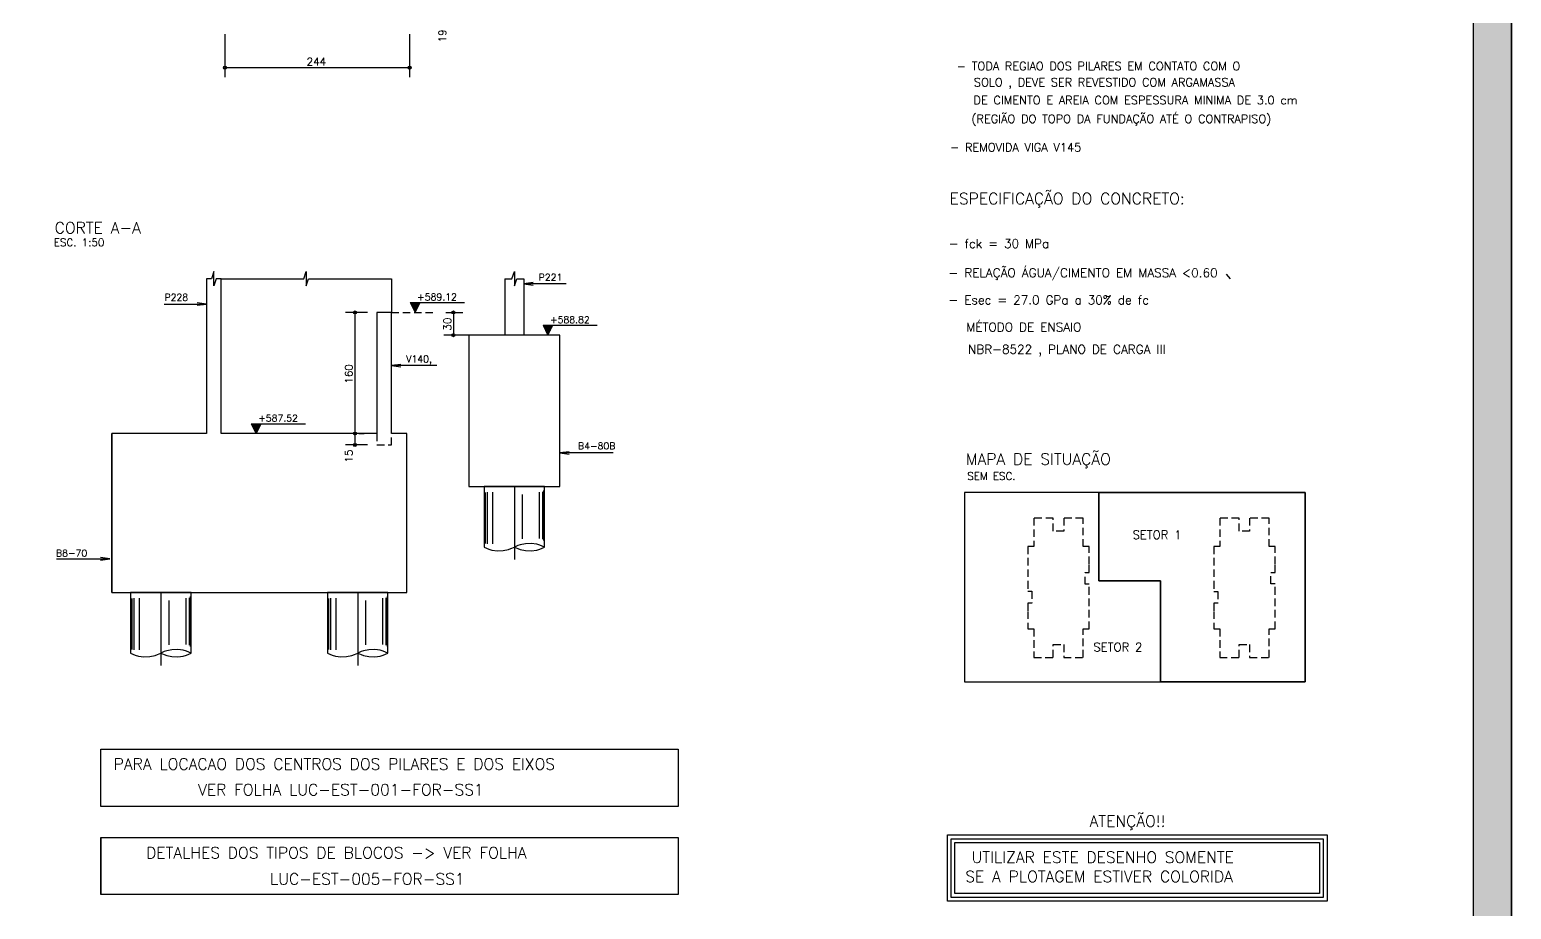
# Model space of a CAD drawing. Extents: x -5876 to 5291, y -572 to 5735.
# Drawn here: x 2355 to 5291, y 1719 to 3462 of the extents above; entities that cross this region are included whole.
import ezdxf

# ---------------------------------------------------------------- set-up
doc = ezdxf.new("R2010")
doc.units = 0
doc.header["$LTSCALE"] = 75
doc.header["$MEASUREMENT"] = 0
doc.linetypes.add('ESTILO_TQS_0002', pattern=[0.3, 0.2, -0.1])
doc.linetypes.add('ESTILO_TQS_0003', pattern=[2.05, 1.5, -0.2, 0.15, -0.2])
doc.layers.get('0').update_dxf_attribs({"color": 245, "linetype": 'CONTINUOUS'})
for name, color, linetype in [('01', 7, 'CONTINUOUS'), ('104', 5, 'CONTINUOUS'), ('16', 5, 'CONTINUOUS'), ('204', 7, 'ESTILO_TQS_0003'), ('210', 7, 'ESTILO_TQS_0002'), ('221', 102, 'CONTINUOUS'), ('235', 7, 'CONTINUOUS'), ('30', 7, 'CONTINUOUS')]:
    doc.layers.add(name, color=color, linetype=linetype)
doc.styles.get("Standard").update_dxf_attribs({"font": 'ROMANS.SHX'})

# ---------------------------------------------------------------- blocks, each defined once
blk = doc.blocks.new('ESTACR', base_point=(2.576772, 7.896558))
for p, q in [((3.076772, 7.896558), (2.076772, 7.896558)), ((2.076772, 7.896558), (2.076772, 6.896558)), ((3.066201, 7.006848), (3.066201, 7.832679)), ((3.076772, 6.896558), (3.076772, 7.896558)), ((2.100326, 6.958165), (2.100326, 7.796521)), ((2.133797, 6.953296), (2.133797, 7.804268)), ((2.22082, 6.948428), (2.220821, 7.801686)), ((2.712841, 7.031191), (2.71284, 7.765527)), ((2.992438, 7.040928), (2.992438, 7.804268)), ((3.0463, 7.026323), (3.0463, 7.809434))]:
    blk.add_line(p, q)
for points in [[(2.076772, 6.896558), (2.115884, 6.878214), (2.154125, 6.863771), (2.207436, 6.848873), (2.296409, 6.83645), (2.394287, 6.839813), (2.479725, 6.857582), (2.521185, 6.871588), (2.576771, 6.896558)], [(3.076772, 6.896557), (3.037659, 6.914902), (2.999419, 6.929344), (2.946108, 6.944243), (2.857134, 6.956665), (2.759257, 6.953301), (2.673818, 6.935533), (2.632358, 6.921528), (2.576772, 6.896557)], [(2.576772, 6.896559), (2.632358, 6.871588), (2.673818, 6.857583), (2.759257, 6.839814), (2.857134, 6.836451), (2.946108, 6.848873), (2.999419, 6.863772), (3.037659, 6.878214), (3.076772, 6.896559)]]:
    blk.add_lwpolyline(points)
at = {"layer": '204'}
blk.add_line((2.576772, 7.896558), (2.576772, 6.692342), dxfattribs=at)

msp = doc.modelspace()

# ---------------------------------------------------------------- linework, layer by layer
for p, q in [((3071.72176, 2968.307866), (3071.72176, 2901.603489)), ((3296.72176, 2968.307866), (3296.72176, 2856.603489)), ((3334.22176, 2968.307866), (3334.22176, 2856.603489)), ((3109.03042, 2921.13842), (3118.797881, 2901.603489)), ((3109.03042, 2921.13842), (3216.55141, 2921.13842)), ((3109.901482, 2919.396203), (3127.694261, 2919.396203)), ((3110.772581, 2917.654041), (3126.823162, 2917.654041)), ((3111.643643, 2915.911843), (3125.952062, 2915.911843)), ((3112.514743, 2914.169681), (3125.081, 2914.169681)), ((3113.385842, 2912.427483), (3124.209901, 2912.42752)), ((3114.256904, 2910.685321), (3123.338801, 2910.685321)), ((3115.128004, 2908.94315), (3122.467702, 2908.943113)), ((3115.999103, 2907.200952), (3121.596603, 2907.200905)), ((3118.797881, 2901.603489), (3128.56536, 2921.13842)), ((3116.870202, 2905.458744), (3120.725503, 2905.458744)), ((3117.74132, 2903.716582), (3119.854441, 2903.716582)), ((3372.379927, 2876.13842), (3382.147388, 2856.603489)), ((3372.379927, 2876.13842), (3479.900918, 2876.13842)), ((3373.250989, 2874.396203), (3391.043768, 2874.396203)), ((3374.122089, 2872.654041), (3390.172669, 2872.654041)), ((3374.993151, 2870.911843), (3389.30157, 2870.911843)), ((3375.86425, 2869.169681), (3388.430508, 2869.169681)), ((3376.735349, 2867.427483), (3387.559408, 2867.42752)), ((3377.606412, 2865.685321), (3386.688309, 2865.685321)), ((3378.477511, 2863.94315), (3385.817209, 2863.943113)), ((3379.34861, 2862.200952), (3384.94611, 2862.200905)), ((3380.21971, 2860.458744), (3384.075011, 2860.458744)), ((3381.090828, 2858.716582), (3383.203949, 2858.716582)), ((3382.147388, 2856.603489), (3391.914868, 2876.13842)), ((2794.051657, 2681.13842), (2803.819118, 2661.603489)), ((2794.051657, 2681.13842), (2901.572647, 2681.13842)), ((2794.922719, 2679.396203), (2812.715498, 2679.396203)), ((2795.793818, 2677.654041), (2811.844399, 2677.654041)), ((2796.66488, 2675.911843), (2810.973299, 2675.911843)), ((2797.53598, 2674.169681), (2810.102237, 2674.169681)), ((2798.407079, 2672.427483), (2809.231138, 2672.42752)), ((2803.819118, 2661.603489), (2813.586597, 2681.13842)), ((2799.278141, 2670.685321), (2808.360038, 2670.685321)), ((2800.14924, 2668.94315), (2807.488939, 2668.943113)), ((2801.02034, 2667.200952), (2806.61784, 2667.200905)), ((2801.891439, 2665.458744), (2805.74674, 2665.458744)), ((2802.762557, 2663.716582), (2804.875678, 2663.716582))]:
    msp.add_line(p, q)
at = {"color": 6}
msp.add_line((4734.831498, 2968.336255), (4726.538682, 2977.275264), dxfattribs=at)
for points in [[(-5876.211292, -572.090714), (5291.288708, -572.090714), (5291.288708, 5735.409286), (-5876.211292, 5735.409286), (-5876.211292, -572.090714)], [(5216.288708, 5735.409286), (5291.288708, 5735.409286), (5291.288708, -572.090714), (5216.288708, -572.090714), (5216.288708, 5735.409286)], [(-5688.711292, -497.090714), (5216.288708, -497.090714), (5216.288708, 5660.409286), (-5688.711292, 5660.409286), (-5688.711292, -497.090714)], [(2734.22176, 2968.307866), (2898.221778, 2968.307866), (2902.97176, 2982.557866), (2902.97176, 2954.057866), (2907.721769, 2968.307866), (3071.72176, 2968.307866)], [(3296.72176, 2968.307866), (3310.721778, 2968.307866), (3315.47176, 2982.557866), (3315.47176, 2954.057866), (3320.221769, 2968.307866), (3334.22176, 2968.307866)], [(4882.40074, 2544.846119), (4207.40074, 2544.846119), (4207.40074, 2169.846119), (4882.40074, 2169.846119), (4882.40074, 2544.846119)], [(4207.40074, 2544.846119), (4207.40074, 2169.846119), (4596.200571, 2169.846119), (4596.200571, 2369.608619), (4473.575572, 2369.608619), (4473.575572, 2544.846119), (4207.40074, 2544.846119)], [(4473.575572, 2544.846119), (4473.575572, 2369.608619), (4596.200571, 2369.608619), (4596.200571, 2169.846119)]]:
    msp.add_lwpolyline(points)
at = {"layer": '01'}
for p, q in [((2495.796296, 1861.563701), (3640.274616, 1861.563701)), ((2495.796296, 1861.563701), (2495.796296, 1747.96363)), ((3640.274616, 1861.563701), (3640.274616, 1747.96363)), ((3640.274616, 1747.96363), (2495.796296, 1747.96363))]:
    msp.add_line(p, q, dxfattribs=at)
for points in [[(2517.57023, 2661.603489), (2517.57023, 2346.603489), (3102.57023, 2346.603489), (3102.57023, 2661.603489), (3071.72176, 2661.603489), (3071.72176, 2901.603489), (3043.22176, 2901.603489), (3043.22176, 2661.603489), (2734.22176, 2661.603489), (2734.22176, 2968.307866), (2724.721769, 2968.307866), (2719.97176, 2954.057866), (2719.97176, 2982.557866), (2715.221778, 2968.307866), (2705.72176, 2968.307866), (2705.72176, 2661.603489), (2517.57023, 2661.603489), (2517.57023, 2346.603489), (2517.57023, 2661.603489)], [(3225.471825, 2856.603489), (3225.471825, 2556.603489), (3405.471825, 2556.603489), (3405.471825, 2856.603489), (3337.971909, 2856.603489), (3334.221909, 2856.603489), (3305.721909, 2856.603489), (3301.971909, 2856.603489), (3225.471825, 2856.603489), (3225.471825, 2856.603489)], [(2495.796296, 2036.060116), (3640.274616, 2036.060116), (3640.274616, 1922.460046), (2495.796296, 1922.460046), (2495.796296, 2036.060116)], [(4173.686278, 1866.368756), (4926.111574, 1866.368756), (4926.111574, 1735.080119), (4173.686278, 1735.080119), (4173.686278, 1866.368756)], [(4181.186278, 1858.868756), (4918.611574, 1858.868756), (4918.611574, 1742.580119), (4181.186278, 1742.580119), (4181.186278, 1858.868756)], [(4188.686278, 1851.368756), (4911.111574, 1851.368756), (4911.111574, 1750.080119), (4188.686278, 1750.080119), (4188.686278, 1851.368756)]]:
    msp.add_lwpolyline(points, dxfattribs=at)
at = {"layer": '104'}
msp.add_lwpolyline([(4173.686278, 1866.368756), (4926.111574, 1866.368756), (4926.111574, 1735.080119), (4173.686278, 1735.080119), (4173.686278, 1866.368756)], dxfattribs=at)
at = {"layer": '210'}
msp.add_line((3071.72176, 2901.603489), (3160.754898, 2901.603489), dxfattribs=at)
for points in [[(3043.22176, 2661.603489), (3043.22176, 2639.103489), (3071.72176, 2639.103489), (3071.72176, 2661.603489)], [(4332.875774, 2309.346119), (4332.875775, 2274.546119), (4344.87574, 2274.546119), (4344.87574, 2217.921119), (4383.42574, 2217.921119), (4383.42574, 2243.646119), (4404.12574, 2243.646119), (4404.12574, 2217.921119), (4442.67574, 2217.921119), (4442.67574, 2274.546119), (4454.675775, 2274.546119), (4454.67574, 2343.096119), (4454.67574, 2343.096119), (4454.67574, 2362.971119), (4446.42574, 2362.971119), (4446.42574, 2386.445547), (4454.67574, 2386.445547), (4454.67574, 2402.796119), (4454.67574, 2402.796119), (4454.675775, 2437.596119), (4442.67574, 2437.596119), (4442.67574, 2494.221119), (4404.12574, 2494.221119), (4404.12574, 2468.496118), (4383.42574, 2468.496118), (4383.42574, 2494.221119), (4344.87574, 2494.221119), (4344.87574, 2437.596119), (4332.875774, 2437.596119), (4332.875774, 2369.046119), (4332.87574, 2369.046119), (4332.87574, 2349.171119), (4341.12574, 2349.171119), (4341.12574, 2325.69669), (4332.87574, 2325.69669), (4332.87574, 2309.346119), (4332.875774, 2309.346119)], [(4701.388274, 2309.346119), (4701.388275, 2274.546119), (4713.38824, 2274.546119), (4713.38824, 2217.921119), (4751.93824, 2217.921119), (4751.93824, 2243.646119), (4772.63824, 2243.646119), (4772.63824, 2217.921119), (4811.18824, 2217.921119), (4811.18824, 2274.546119), (4823.188275, 2274.546119), (4823.18824, 2343.096119), (4823.18824, 2343.096119), (4823.18824, 2363.796128), (4814.93824, 2363.796128), (4814.93824, 2386.445547), (4823.18824, 2386.445547), (4823.18824, 2402.796119), (4823.18824, 2402.796119), (4823.188275, 2437.596119), (4811.18824, 2437.596119), (4811.18824, 2494.221119), (4772.63824, 2494.221119), (4772.63824, 2468.496118), (4751.93824, 2468.496118), (4751.93824, 2494.221119), (4713.38824, 2494.221119), (4713.38824, 2437.596119), (4701.388274, 2437.596119), (4701.388274, 2369.046119), (4701.38824, 2369.046119), (4701.38824, 2348.796128), (4709.63824, 2348.796128), (4709.63824, 2325.69669), (4701.38824, 2325.69669), (4701.38824, 2309.346119), (4701.388274, 2309.346119)]]:
    msp.add_lwpolyline(points, dxfattribs=at)
at = {"layer": '221', "color": 11, "linetype": 'Continuous'}
for p, q in [((2741.97212, 3453.027426), (2741.97212, 3367.865936)), ((3107.97212, 3453.027426), (3107.97212, 3367.865936)), ((3107.97212, 3386.615936), (2741.97212, 3386.615936)), ((3024.47176, 2901.603489), (2980.660208, 2901.603489)), ((2999.410208, 2901.603489), (2999.410208, 2661.603489)), ((3179.504898, 2901.603489), (3213.504599, 2901.603489)), ((3194.754599, 2901.603489), (3194.754599, 2856.603489)), ((3283.221909, 2856.603489), (3176.004599, 2856.603489)), ((3024.47176, 2661.603489), (2980.660208, 2661.603489)), ((2999.410208, 2661.603489), (2999.410208, 2639.103489)), ((3007.521092, 2661.603489), (3018.160208, 2661.603489)), ((3024.47176, 2639.103489), (2980.660208, 2639.103489))]:
    msp.add_line(p, q, dxfattribs=at)
for points in [[(3418.371405, 2958.238998), (3334.22176, 2958.238998), (3352.811351, 2960.686364), (3334.22176, 2958.238998), (3352.811351, 2955.791632)], [(2621.572116, 2918.252122), (2705.72176, 2918.252122), (2687.132169, 2915.804755), (2705.72176, 2918.252122), (2687.132169, 2920.699488)], [(3162.11834, 2796.304921), (3071.72176, 2796.304921), (3090.311351, 2798.752287), (3071.72176, 2796.304921), (3090.311351, 2793.857555)], [(3511.209301, 2623.177063), (3405.471825, 2623.177063), (3424.061416, 2625.624429), (3405.471825, 2623.177063), (3424.061416, 2620.729697)], [(2408.22615, 2413.428117), (2513.963626, 2413.428117), (2495.374035, 2410.980751), (2513.963626, 2413.428117), (2495.374035, 2415.875483)]]:
    msp.add_lwpolyline(points, dxfattribs=at)
for centre, radius in [((2741.97212, 3386.615936), 3), ((2741.97212, 3386.615936), 1.5), ((3107.97212, 3386.615936), 3), ((3107.97212, 3386.615936), 1.5), ((2999.410208, 2901.603489), 3), ((2999.410208, 2901.603489), 1.5), ((3194.754599, 2901.603489), 3), ((3194.754599, 2901.603489), 1.5), ((3194.754599, 2856.603489), 3), ((3194.754599, 2856.603489), 1.5), ((2999.410208, 2661.603489), 3), ((2999.410208, 2661.603489), 3), ((2999.410208, 2661.603489), 1.5), ((2999.410208, 2661.603489), 1.5), ((2999.410208, 2639.103489), 3), ((2999.410208, 2639.103489), 1.5)]:
    msp.add_circle(centre, radius, dxfattribs=at)
at = {"layer": '235'}
for points in [[(5216.288708, 5735.409286), (5291.288708, 5735.409286), (5291.288708, -572.090714)], [(5216.288708, 5735.409286), (5291.288708, -572.090714), (5291.288708, -572.090714)], [(5216.288708, 5735.409286), (5291.288708, -572.090714), (5216.288708, -572.090714)], [(5216.288708, 5735.409286), (5216.288708, -572.090714), (5216.288708, -572.090714)], [(5216.288708, 5735.409286), (5216.288708, -572.090714), (5216.288708, 5735.409286)]]:
    msp.add_solid(points, dxfattribs=at)
at = {"layer": '30'}
for points in [[(2517.57023, 2661.603489), (2517.57023, 2346.603489), (3102.57023, 2346.603489), (3102.57023, 2661.603489), (3071.72176, 2661.603489), (3071.72176, 2901.603489), (3043.22176, 2901.603489), (3043.22176, 2661.603489), (2734.22176, 2661.603489), (2734.22176, 2968.307866), (2724.721769, 2968.307866), (2719.97176, 2954.057866), (2719.97176, 2982.557866), (2715.221778, 2968.307866), (2705.72176, 2968.307866), (2705.72176, 2661.603489), (2517.57023, 2661.603489), (2517.57023, 2346.603489), (2517.57023, 2661.603489)], [(2517.57023, 2661.603489), (2517.57023, 2346.603489), (3102.57023, 2346.603489), (3102.57023, 2661.603489), (3071.72176, 2661.603489), (3071.72176, 2901.603489), (3043.22176, 2901.603489), (3043.22176, 2661.603489), (2734.22176, 2661.603489), (2734.22176, 2968.307866), (2724.721769, 2968.307866), (2719.97176, 2954.057866), (2719.97176, 2982.557866), (2715.221778, 2968.307866), (2705.72176, 2968.307866), (2705.72176, 2661.603489), (2517.57023, 2661.603489), (2517.57023, 2346.603489), (2517.57023, 2661.603489)], [(3225.471825, 2856.603489), (3225.471825, 2556.603489), (3405.471825, 2556.603489), (3405.471825, 2856.603489), (3337.971909, 2856.603489), (3334.221909, 2856.603489), (3305.721909, 2856.603489), (3301.971909, 2856.603489), (3225.471825, 2856.603489), (3225.471825, 2856.603489)], [(3225.471825, 2856.603489), (3225.471825, 2556.603489), (3405.471825, 2556.603489), (3405.471825, 2856.603489), (3337.971909, 2856.603489), (3334.221909, 2856.603489), (3305.721909, 2856.603489), (3301.971909, 2856.603489), (3225.471825, 2856.603489), (3225.471825, 2856.603489)], [(4473.575572, 2544.846119), (4882.40074, 2544.846119), (4882.40074, 2169.846119), (4596.200571, 2169.846119), (4596.200571, 2369.608619), (4473.575572, 2369.608619), (4473.575572, 2544.846119)], [(2495.796296, 2036.060116), (3640.274616, 2036.060116), (3640.274616, 1922.460046), (2495.796296, 1922.460046), (2495.796296, 2036.060116)], [(2495.796296, 1861.563701), (3640.274616, 1861.563701), (3640.274616, 1747.96363), (2495.796296, 1747.96363), (2495.796296, 1861.563701)]]:
    msp.add_lwpolyline(points, dxfattribs=at)

# ---------------------------------------------------------------- block references
at = {"xscale": 120, "yscale": 120}
for p in [(3315.471825, 2556.603489), (2615.07023, 2346.603489), (3005.07023, 2346.603489)]:
    msp.add_blockref('ESTACR', p, dxfattribs=at)

# ---------------------------------------------------------------- texts
for s, height, p in [('- TODA REGIAO DOS PILARES EM CONTATO COM O', 16.467745, (4192.35097, 3381.602009)), ('SOLO , DEVE SER REVESTIDO COM ARGAMASSA', 16.467745, (4226.149258, 3349.532338)), ('DE CIMENTO E AREIA COM ESPESSURA MINIMA DE 3.0 cm', 16.5, (4225.448581, 3314.162269)), ('(REGIÃO DO TOPO DA FUNDAÇÃO ATÉ O CONTRAPISO)', 16.5, (4221.367398, 3276.929608)), ('- REMOVIDA VIGA V145', 16.5, (4178.745181, 3220.6845)), ('ESC. 1:50', 15, (2402.799864, 3032.957689)), ('+589.12', 13.5, (3122.874537, 2925.41865)), ('+588.82', 13.5, (3386.224045, 2880.41865)), ('+587.52', 13.5, (2807.895774, 2685.41865)), ('SEM ESC.', 15, (4212.959813, 2569.912872))]:
    msp.add_text(s, height=height).set_placement(p)
at = {"color": 6}
for s, height, p in [('- fck = 30 MPa', 17.4, (4176.299272, 3029.349904)), ('- RELAÇÃO ÁGUA/CIMENTO EM MASSA <0.60', 17.47993, (4175.811503, 2971.538174)), ('- Esec = 27.0 GPa a 30% de fc', 17.4, (4175.811503, 2917.697327)), ('MÉTODO DE ENSAIO', 17.469949, (4210.888303, 2863.817682)), ('NBR-8522 , PLANO DE CARGA III', 17.469949, (4214.407191, 2819.831574))]:
    msp.add_text(s, height=height, dxfattribs=at).set_placement(p)
at = {"layer": '01'}
for s, height, p in [('SETOR 1', 16.875, (4540.630251, 2452.658147)), ('SETOR 2', 16.875, (4463.12882, 2230.086567)), ('PARA LOCACAO DOS CENTROS DOS PILARES E DOS EIXOS', 22.5, (2521.511822, 1995.565551)), ('  VER FOLHA LUC-EST-001-FOR-SS1', 22.5, (2657.867065, 1944.678743)), ('DETALHES DOS TIPOS DE BLOCOS -> VER FOLHA ', 22.5, (2585.676601, 1819.78091)), ('LUC-EST-005-FOR-SS1', 22.5, (2831.237469, 1767.829117))]:
    msp.add_text(s, height=height, dxfattribs=at).set_placement(p)
at = {"layer": '16'}
for s, p in [('ESPECIFICAÇÃO DO CONCRETO:', (4178.248728, 3115.992598)), ('CORTE A-A', (2404.588676, 3058.165564)), ('MAPA DE SITUAÇÃO', (4210.213193, 2599.78456)), ('ATENÇÃO!!', (4455.489689, 1882.535456)), ('UTILIZAR ESTE DESENHO SOMENTE', (4221.617599, 1810.849376)), ('SE A PLOTAGEM ESTIVER COLORIDA', (4209.12914, 1772.650766))]:
    msp.add_text(s, height=22.5, dxfattribs=at).set_placement(p)
at = {"layer": '221', "color": 11, "linetype": 'Continuous'}
for s, p in [('19', (3180.360842, 3436.777431)), ('30', (3190.254599, 2865.603489)), ('160', (2994.910208, 2760.603489)), ('15', (2994.910208, 2604.103494))]:
    msp.add_text(s, height=15, rotation=90, dxfattribs=at).set_placement(p)
msp.add_text('244', height=15, dxfattribs=at).set_placement((2903.97212, 3391.115936))
at = {"layer": '221'}
for s, p in [('P221', (3363.723562, 2964.720765)), ('P228', (2622.219958, 2924.733889)), ('V140,', (3101.223562, 2802.786688)), ('B8-70', (2407.191821, 2418.009266))]:
    msp.add_text(s, height=13.5, dxfattribs=at).set_placement(p)
msp.add_text('B4-80B', height=13.5, rotation=360, dxfattribs=at).set_placement((3441.625966, 2630.45354))

doc.saveas('drawing.dxf')
